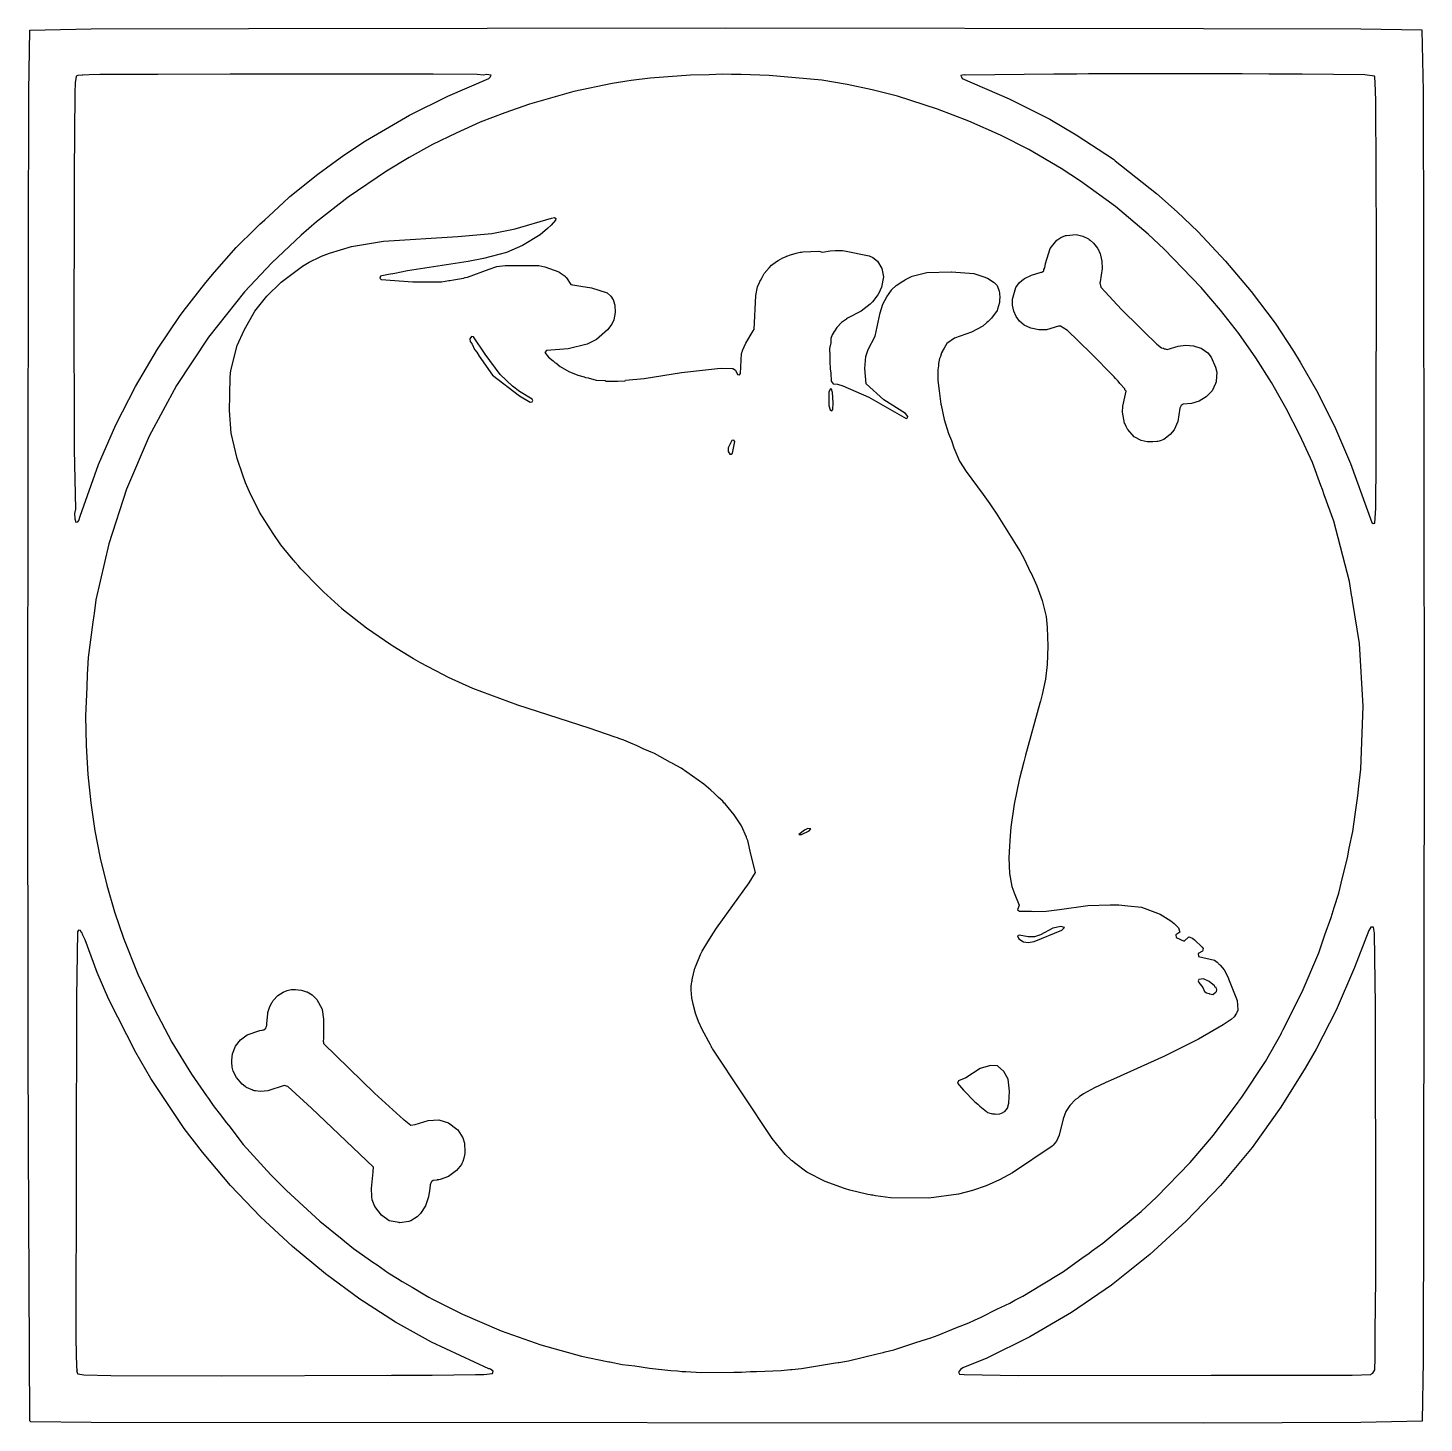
# Model space of a CAD drawing. Header units: millimetres. Extents: x 0 to 300, y 0 to 300.
import ezdxf

# ---------------------------------------------------------------- set-up
doc = ezdxf.new("R2010")
doc.units = ezdxf.units.MM
doc.layers.add('CUT', color=7, linetype='CONTINUOUS')

msp = doc.modelspace()

# ---------------------------------------------------------------- linework, layer by layer
at = {"layer": 'CUT'}
for points in [[(299.4814, 286.1547), (299.6034, 252.3576), (299.695, 149.9851), (299.6034, 47.6133), (299.4814, 13.8148), (299.2502, 0.7478), (286.1547, 0.4881), (252.3576, 0.3661), (13.8106, 0.4881), (0.8872, 0.671), (0.7022, 0.8321), (0.366, 59.9665), (0.3356, 81.66), (0.2745, 149.9844), (0.366, 252.3562), (0.4881, 286.1547), (0.7193, 299.2217), (13.8148, 299.4814), (47.6119, 299.6034), (149.9844, 299.695), (252.3562, 299.6034), (286.1547, 299.4814), (299.2217, 299.2502)], [(62.4749, 268.3431), (65.3568, 270.4917), (68.0508, 272.3976), (72.6569, 275.448), (82.1132, 280.9998), (90.3518, 285.0528), (99.1456, 288.8302), (99.3156, 289.0888), (99.409, 289.1444), (99.592, 289.5409), (98.6159, 289.6934), (97.9941, 289.5499), (96.6038, 289.6665), (87.174, 289.7582), (43.679, 289.7887), (28.159, 289.7211), (23.6995, 289.7277), (20.6957, 289.6886), (15.6807, 289.6668), (13.4029, 289.5936), (12.0438, 289.5759), (11.8789, 289.5447), (10.9869, 289.516), (10.6274, 289.3731), (10.618, 289.2138), (10.3956, 287.9561), (10.3333, 285.6644), (10.1808, 268.4614), (10.1954, 254.0624), (10.1503, 241.9857), (10.2113, 209.2233), (10.4475, 196.4092), (10.2761, 195.5273), (10.3066, 194.3987), (10.5506, 193.6361), (10.9472, 193.6971), (11.1912, 194.0326), (11.4656, 194.9217), (15.4457, 205.9954), (19.1516, 214.5404), (23.3557, 222.7963), (28.0593, 230.7695), (32.8158, 237.8055), (33.5475, 238.8279), (38.4065, 245.0789), (40.3106, 247.3129), (44.9194, 252.551), (48.995, 256.589), (50.0368, 257.5601), (51.0506, 258.5051), (51.935, 259.3295), (55.0702, 262.2519), (56.2985, 263.3498), (56.476, 263.4959)], [(190.6841, 17.6353), (193.0039, 18.3401), (193.8998, 18.69), (195.4968, 19.2138), (199.2476, 20.7787), (202.0763, 21.8835), (203.2562, 22.4511), (204.7091, 23.0573), (208.0951, 24.7792), (210.8772, 26.1177), (211.9414, 26.7352), (213.6468, 27.6024), (217.6779, 30.0635), (219.4338, 31.0823), (220.2002, 31.6034), (222.3404, 32.9101), (226.6129, 35.9641), (227.7878, 36.763), (228.3688, 37.2192), (230.79, 38.9499), (234.6779, 42.1729), (236.0333, 43.2372), (236.9143, 44.0269), (238.9956, 45.7523), (242.2901, 48.8027), (249.5196, 56.2457), (254.5222, 62.133), (259.3628, 68.6193), (259.8953, 69.3215), (259.9633, 69.424), (260.623, 70.3081), (265.6562, 77.9646), (269.0422, 83.9129), (269.0922, 84.0783), (269.5036, 84.7861), (273.5746, 92.8977), (277.1368, 101.2382), (278.4294, 105.1056), (279.7598, 108.8599), (280.3849, 110.9564), (281.4321, 114.0896), (282.1887, 117.3963), (283.237, 121.6702), (283.6355, 123.7203), (284.4492, 127.2773), (284.9793, 131.4372), (285.49, 134.9502), (285.6907, 137.0206), (286.1569, 140.6799), (286.615, 154.1792), (285.8212, 167.6124), (284.361, 176.8312), (284.2687, 177.4713), (284.2346, 177.6292), (283.7179, 180.8912), (280.3655, 193.8663), (278.2796, 199.5325), (277.9009, 200.6505), (277.5398, 201.542), (275.7358, 206.4425), (273.0353, 212.3289), (270.1339, 218.0703), (267.0063, 223.5967), (263.6156, 228.9425), (259.961, 234.1191), (256.0617, 239.1448), (251.8894, 244.017), (243.9708, 252.2396), (240.5272, 255.4696), (233.5354, 261.367), (225.9803, 266.8209), (221.8577, 269.5083), (214.9274, 273.6424), (208.8342, 276.6895), (202.0712, 279.6753), (195.3399, 282.295), (186.7544, 285.0354), (181.3346, 286.4364), (175.9444, 287.5636), (170.5065, 288.4495), (159.2084, 289.5147), (153.2376, 289.7277), (151.1434, 289.6984), (149.2698, 289.7575), (146.3462, 289.6314), (142.3447, 289.5756), (133.7558, 288.9364), (129.6316, 288.4172), (125.5497, 287.7772), (117.359, 286.0412), (107.8107, 283.3653), (102.5383, 281.5068), (97.2847, 279.46), (92.1408, 277.1465), (87.0523, 274.6475), (82.0589, 271.9069), (77.1536, 268.9816), (68.9341, 263.3492), (62.1504, 258.0562), (58.8509, 255.2149), (52.5756, 249.2741), (46.744, 243.0478), (38.9781, 233.3341), (32.1544, 223.01), (26.29, 212.1061), (21.4181, 200.7443), (17.6125, 189.018), (14.8729, 176.9568), (14.4818, 174.0743), (14.3915, 173.6402), (14.2296, 172.2152), (13.1992, 164.6209), (13.0846, 162.141), (12.9585, 161.0315), (12.9051, 158.2599), (12.6218, 152.1299), (12.7434, 145.7146), (13.108, 139.5174), (13.7473, 133.425), (14.63, 127.4565), (15.7907, 121.5611), (17.1921, 115.8049), (18.8674, 110.0798), (20.7871, 104.4136), (23.8647, 96.7062), (27.337, 89.306), (31.1465, 82.1153), (35.3798, 75.2029), (38.5747, 70.5787), (38.9804, 69.9726), (39.1274, 69.7787), (39.9974, 68.5196), (41.7957, 66.209), (42.8122, 64.8479), (43.2682, 64.3171), (43.3459, 64.2173), (46.4539, 60.1197), (52.3412, 53.6529), (55.6966, 50.2974), (62.8651, 43.7085), (67.633, 39.8296), (68.0805, 39.4574), (68.1924, 39.3744), (70.0641, 37.8518), (73.2767, 35.6055), (74.2199, 34.9063), (75.159, 34.2894), (77.5681, 32.6051), (79.5491, 31.4056), (80.5245, 30.7649), (82.6637, 29.5198), (85.3771, 27.8769), (86.2766, 27.4171), (87.0131, 26.9884), (91.5941, 24.6983), (93.4912, 23.7284), (101.7883, 20.1289), (110.2989, 17.1395), (118.9621, 14.7297), (124.5142, 13.6115), (124.8661, 13.5311), (125.0983, 13.4939), (127.7473, 12.9604), (130.4068, 12.6431), (133.5927, 12.1324), (138.1437, 11.6436), (139.5578, 11.5511), (140.5285, 11.4352), (141.3511, 11.4337), (144.6435, 11.2181), (151.6576, 11.2918), (152.4086, 11.2792), (152.9261, 11.3051), (153.337, 11.3094), (155.2406, 11.4072), (156.5431, 11.4047), (161.7898, 11.6488), (163.83, 11.8485), (163.9796, 11.8562), (164.116, 11.8765), (166.1519, 12.0758), (173.4738, 13.2703), (174.0278, 13.3528), (174.1585, 13.382), (176.2488, 13.723), (182.3857, 15.2189), (183.685, 15.509), (184.1281, 15.6436), (186.0101, 16.1024)], [(280.4625, 214.2432), (283.9052, 206.261), (288.4995, 193.5988), (288.7885, 193.3689), (289.1117, 193.4571), (289.3615, 196.655), (289.4532, 207.0605), (289.4837, 253.6062), (289.3617, 283.8926), (289.2442, 286.2331), (289.1198, 289.2576), (289.0922, 289.2599), (289.0868, 289.3665), (286.9948, 289.606), (273.5232, 289.7582), (266.4109, 289.7623), (260.6518, 289.8192), (227.7396, 289.8192), (225.2498, 289.7859), (220.2963, 289.7887), (201.3061, 289.5626), (201.0791, 289.6324), (200.3775, 289.5104), (200.408, 289.2054), (200.47, 289.1678), (200.6668, 288.8361), (210.7031, 284.4985), (219.4425, 280.0846), (225.0488, 276.7815), (233.0562, 271.5033), (233.478, 271.1998), (242.3287, 264.204), (246.7284, 260.2631), (251.1395, 256.0049), (257.1116, 249.6672), (262.6401, 243.1316), (267.7254, 236.331), (271.7049, 230.3213), (273.1468, 227.9673), (276.6035, 221.9307)], [(114.1332, 247.3552), (114.3716, 247.1914), (114.4306, 247.1508), (114.4407, 247.1439), (115.4667, 246.4387), (115.5232, 246.3844), (115.6594, 246.2256), (115.6823, 246.1989), (115.7122, 246.164), (115.8009, 246.0606), (116.7235, 244.6418), (117.0632, 244.5887), (117.1043, 244.5407), (118.8341, 244.3116), (121.1043, 243.9564), (124.2724, 242.9491), (124.5012, 242.8347), (125.3075, 242.1277), (125.765, 241.3866), (125.797, 241.3162), (125.8147, 241.2771), (125.8235, 241.2577), (125.8771, 241.1398), (126.155, 240.2444), (126.2183, 238.6434), (125.9393, 237.0905), (125.4892, 236.1158), (124.6012, 234.9428), (122.1989, 232.8487), (120.1758, 231.8184), (116.166, 230.8588), (111.4674, 230.5207), (111.1499, 230.0568), (111.9261, 229.0644), (112.9224, 228.2607), (113.3029, 227.9307), (113.4597, 227.8272), (114.4055, 227.0642), (116.2618, 225.9844), (118.1934, 225.1682), (119.5472, 224.8144), (119.8665, 224.7035), (120.4141, 224.5878), (122.1578, 224.1321), (124.01, 224.0469), (124.0285, 224.0448), (124.041, 224.0449), (124.2393, 223.8961), (126.5479, 223.9301), (126.6857, 223.9237), (126.7896, 223.9336), (128.3879, 223.9571), (128.4555, 224.0924), (132.4066, 224.4688), (140.4123, 225.7822), (148.173, 226.6506), (149.035, 226.7196), (151.4674, 226.5911), (151.9865, 226.2428), (152.4304, 225.3102), (152.8813, 225.2315), (153.099, 225.5608), (153.3405, 229.8501), (153.3771, 229.9633), (153.3887, 229.999), (153.4019, 230.0396), (153.4897, 230.3108), (153.5215, 230.4091), (153.5421, 230.4726), (154.252, 232.0454), (155.8225, 234.6884), (155.9926, 234.9676), (155.9929, 234.9751), (156.0229, 235.0256), (156.364, 242.2689), (156.713, 244.134), (157.1703, 245.0958), (157.2665, 245.2748), (157.3787, 245.4836), (157.7389, 246.1537), (158.1835, 246.9808), (159.2479, 248.2465), (159.7779, 248.7979), (160.8169, 249.5954), (161.1501, 249.8075), (162.2037, 250.3737), (162.7229, 250.6065), (162.8644, 250.6699), (162.9504, 250.7084), (163.0074, 250.734), (163.822, 251.0395), (165.0662, 251.3871), (165.8661, 251.5657), (165.9125, 251.5712), (165.914, 251.5713), (166.1906, 251.6037), (166.4595, 251.6351), (169.8878, 251.778), (170.7148, 251.59), (172.3184, 251.8793), (173.4035, 251.9245), (174.9899, 251.9244), (175.3638, 251.8926), (180.7108, 250.824), (181.5003, 250.4494), (182.4998, 249.6342), (183.3991, 248.0998), (183.727, 246.314), (183.3302, 244.0735), (183.07, 243.4095), (183.0501, 243.3639), (182.5356, 242.4405), (181.3865, 240.9442), (180.8883, 240.4436), (178.9658, 238.9484), (176.0623, 237.4188), (175.8372, 237.257), (175.8276, 237.252), (175.8157, 237.2415), (174.7823, 236.4984), (173.7477, 235.4334), (173.2326, 234.6155), (173.2194, 234.6003), (173.2123, 234.5834), (172.7605, 233.866), (172.4861, 233.0352), (172.4363, 232.1503), (172.1879, 230.9276), (172.2346, 229.2742), (172.2191, 227.6187), (172.2968, 227.0672), (172.3104, 226.5843), (172.4609, 225.597), (172.5197, 223.9154), (172.9482, 223.3137), (173.879, 223.2779), (175.05, 222.93), (180.6079, 220.4868), (188.6049, 215.9192), (188.9132, 216.0429), (189.0139, 216.3595), (188.5119, 216.9506), (183.847, 219.9105), (180.0695, 223.3088), (179.7605, 226.6506), (179.9807, 229.1954), (180.4763, 230.7135), (181.9428, 233.5897), (183.0393, 238.5862), (183.6409, 240.391), (184.4578, 242.0319), (185.4623, 243.4363), (185.5053, 243.4832), (186.4785, 244.4062), (187.4962, 245.0716), (187.5723, 245.1214), (188.3919, 245.6573), (188.4842, 245.7176), (189.9259, 246.3988), (193.0486, 247.194), (198.2778, 247.3784), (198.2996, 247.3787), (198.3133, 247.3789), (198.3349, 247.3791), (198.3507, 247.3793), (203.1145, 247.0134), (205.0385, 246.3489), (206.1017, 245.9701), (207.4743, 245.0876), (207.6854, 244.8652), (207.6982, 244.8517), (207.7071, 244.8424), (207.7707, 244.7753), (208.1081, 244.4041), (208.5552, 243.1875), (208.6441, 242.8144), (208.6768, 241.7492), (208.6579, 241.4073), (208.6579, 241.407), (208.6569, 241.3939), (208.6117, 240.7575), (208.2173, 239.3665), (208.1132, 239.0763), (208.112, 239.073), (208.112, 239.0729), (206.9227, 237.3907), (206.2496, 236.758), (206.2292, 236.7388), (206.2076, 236.7185), (205.9494, 236.4758), (205.0503, 235.6872), (202.6346, 234.4447), (198.9845, 233.1378), (197.3637, 231.9608), (196.8043, 231.0124), (196.3497, 230.2827), (196.3254, 230.2006), (196.2117, 230.0079), (195.9544, 229.1761), (195.738, 228.7479), (195.5524, 227.6661), (195.5475, 227.2106), (195.432, 226.3568), (195.432, 224.1041), (195.6556, 222.3088), (195.6777, 221.8547), (196.0741, 218.9487), (196.0969, 218.7652), (196.1021, 218.7435), (196.1038, 218.731), (196.8021, 215.6697), (197.7335, 212.6651), (198.3302, 211.1866), (198.863, 209.5794), (200.0698, 206.7718), (201.4683, 204.5191), (205.1088, 199.598), (205.8247, 198.5772), (206.5384, 197.5596), (207.1112, 196.7428), (207.8995, 195.6189), (212.2394, 188.731), (213.0411, 187.3795), (213.9474, 185.7617), (215.3106, 182.8826), (215.3257, 182.8507), (216.0835, 181.2502), (216.6804, 179.9895), (217.2475, 178.4406), (217.8163, 176.8164), (218.63, 173.413), (218.8887, 171.0834), (218.9811, 167.0613), (218.8888, 163.113), (218.5204, 159.9386), (217.776, 156.6555), (217.4502, 155.2739), (217.3208, 154.7991), (214.2481, 143.6849), (213.8873, 142.2017), (212.8434, 138.3716), (211.7799, 133.1453), (211.0789, 128.2071), (210.9612, 126.3928), (210.8383, 125.2805), (210.8166, 124.1624), (210.6539, 121.6545), (210.8044, 118.2909), (211.2625, 115.5199), (211.7306, 114.3245), (211.7408, 114.2763), (211.7951, 114.16), (212.8407, 111.49), (212.4931, 110.4855), (212.9083, 110.2031), (215.5272, 110.2034), (215.9304, 110.1125), (218.6439, 110.1741), (221.5368, 110.5847), (227.6077, 111.3931), (232.4037, 111.5496), (234.2368, 111.5763), (236.1822, 111.3658), (239.0906, 111.0246), (243.1014, 109.5172), (245.3485, 108.1546), (246.0656, 107.5459), (247.0188, 106.649), (247.3455, 105.6825), (246.4916, 105.1245), (246.5505, 104.5812), (248.2296, 103.7492), (249.279, 104.6739), (250.0064, 104.4147), (250.4873, 104.0761), (252.0893, 102.4721), (252.3137, 102.1813), (252.1659, 101.6373), (251.2491, 101.0859), (251.3431, 100.4547), (254.7455, 99.6836), (255.328, 99.2295), (255.575, 98.9823), (255.6965, 98.8606), (255.8193, 98.7377), (255.9795, 98.5773), (256.8151, 97.5824), (257.7379, 95.7888), (257.7833, 95.6869), (259.6336, 91.0224), (259.7341, 89.009), (259.7308, 88.995), (259.7305, 88.9935), (259.7281, 88.9836), (259.7266, 88.9769), (259.5203, 88.463), (259.4452, 88.3357), (258.9502, 87.5171), (258.3434, 86.9518), (256.6396, 85.8051), (251.2908, 82.7491), (243.9933, 79.1157), (233.0622, 74.1716), (231.4217, 73.44), (231.2661, 73.3592), (228.9792, 72.3249), (226.6779, 71.0044), (225.7502, 70.3338), (225.598, 70.2445), (225.437, 70.1074), (224.9557, 69.7594), (223.7265, 68.527), (222.8846, 67.2248), (222.2685, 65.6712), (221.4623, 62.1338), (220.8621, 60.8491), (220.1268, 59.9582), (220.0393, 59.8634), (219.9552, 59.7724), (211.4235, 54.0759), (208.6602, 52.5576), (205.8103, 51.2692), (202.8621, 50.2539), (199.8233, 49.4485), (193.4495, 48.6234), (185.23, 48.6845), (182.0336, 49.1448), (181.4919, 49.2455), (181.1943, 49.3008), (180.8838, 49.3585), (180.4378, 49.4414), (176.5662, 50.3411), (175.5892, 50.627), (175.4268, 50.6746), (175.3988, 50.6828), (175.391, 50.6851), (171.2275, 52.2081), (167.3372, 54.1868), (164.6774, 56.1817), (164.1639, 56.609), (164.0439, 56.7088), (163.9413, 56.7942), (163.878, 56.8468), (162.6939, 58.0055), (159.9173, 61.4535), (147.151, 80.5716), (147.1259, 80.6156), (147.0463, 80.7636), (146.8764, 81.0796), (146.6449, 81.51), (144.8558, 84.8363), (144.0902, 86.5089), (143.5597, 87.8895), (143.5557, 87.9016), (143.4965, 88.079), (143.4632, 88.179), (143.4226, 88.3007), (142.9086, 90.2534), (142.665, 91.6149), (142.5471, 93.3451), (142.5461, 94.15), (142.5805, 94.5288), (142.5982, 94.6384), (142.6593, 95.0185), (142.6953, 95.2423), (142.7287, 95.4503), (142.7837, 95.7926), (143.3144, 97.9531), (143.3456, 98.0494), (143.358, 98.088), (143.3692, 98.1223), (143.4085, 98.2439), (144.5365, 100.9007), (144.8768, 101.6037), (146.065, 103.6104), (147.2742, 105.5586), (147.9702, 106.5672), (154.9438, 116.2547), (156.2953, 118.5175), (155.3001, 122.4415), (154.6691, 125.3523), (154.4145, 125.9336), (154.4056, 125.9686), (154.3658, 126.0448), (153.2779, 128.5285), (151.7496, 130.8378), (149.7859, 133.201), (149.5107, 133.4724), (149.2703, 133.7725), (148.3664, 134.6008), (147.4517, 135.5029), (146.7052, 136.1232), (145.2564, 137.4509), (140.3693, 140.8479), (138.5294, 141.8598), (138.4218, 141.9259), (138.0794, 142.1073), (134.6236, 144.0077), (132.2492, 145.0406), (130.9043, 145.6711), (129.552, 146.214), (128.0539, 146.8657), (127.0292, 147.2268), (126.7218, 147.3502), (126.1918, 147.5219), (120.6279, 149.4828), (105.3478, 154.3933), (95.6736, 157.9944), (90.4553, 160.3497), (89.2632, 160.9608), (84.486, 163.4456), (82.9495, 164.3607), (78.51, 167.0568), (78.0928, 167.3379), (72.8782, 170.9481), (67.6307, 175.0963), (67.6302, 175.0966), (67.6294, 175.0973), (67.6272, 175.0993), (67.5876, 175.1343), (63.6744, 178.6997), (62.7912, 179.5477), (62.2053, 180.1103), (59.3473, 183.0668), (58.8244, 183.6164), (58.2, 184.3375), (57.6054, 185.0432), (57.3508, 185.3453), (57.1998, 185.5245), (56.8044, 185.9938), (54.5326, 188.7691), (52.8411, 191.2113), (49.9072, 195.8114), (47.7904, 200.1335), (46.9376, 202.1245), (46.3634, 203.7222), (45.1573, 207.2948), (43.8701, 212.7149), (43.5293, 217.5844), (43.5588, 220.8887), (43.6362, 224.8689), (43.7737, 226.2287), (45.1634, 231.5451), (46.6273, 234.8743), (48.9552, 238.9346), (51.5176, 242.1681), (54.5985, 245.1575), (59.1921, 248.6027), (60.6171, 249.4194), (62.9635, 250.582), (63.231, 250.7062), (64.9423, 251.3472), (69.6956, 252.831), (76.5195, 253.9081), (92.4417, 254.9451), (99.7375, 255.6137), (104.769, 256.5594), (112.5504, 258.9003), (113.2081, 259.0018), (113.4888, 258.8226), (113.4525, 258.4176), (112.478, 257.3513), (111.6884, 256.6492), (110.1079, 255.3223), (106.315, 252.9976), (102.9165, 251.5455), (97.9564, 250.2407), (94.6792, 249.5753), (81.6567, 247.543), (78.993, 247.0312), (77.5875, 246.8141), (76.166, 246.488), (75.887, 246.4344), (75.7233, 245.9956), (76.0609, 245.7184), (82.7954, 245.2449), (88.9806, 245.2138), (90.5589, 245.4784), (90.7273, 245.4885), (91.5203, 245.6396), (93.6911, 246.0036), (94.0107, 246.1145), (94.5363, 246.2147), (99.2172, 247.9209), (100.8234, 248.4781), (102.6441, 248.6922), (109.8168, 248.6922), (111.1561, 248.4377)], [(221.6904, 235.7366), (221.4919, 235.6953), (221.2812, 235.7258), (218.7484, 234.9424), (217.0845, 234.9155), (215.3885, 235.2667), (213.9254, 235.9554), (212.9503, 236.7727), (212.2141, 237.7944), (211.7191, 238.9346), (211.4256, 240.2232), (211.4253, 241.5176), (212.1692, 244.0354), (212.8421, 244.9713), (213.4292, 245.5002), (214.0076, 245.9538), (215.488, 246.6324), (217.5589, 247.2627), (217.5608, 247.2642), (217.5642, 247.2651), (217.5726, 247.2704), (217.6986, 247.2997), (218.1218, 247.5898), (218.1578, 247.8328), (218.3273, 248.2199), (218.4878, 249.1403), (219.5153, 252.3863), (220.9239, 254.1329), (221.7971, 254.7554), (222.8018, 255.1506), (222.9883, 255.1843), (225.0813, 255.3422), (226.5279, 255.0031), (227.7316, 254.437), (227.7782, 254.4014), (227.7814, 254.399), (227.8917, 254.3148), (228.1085, 254.1493), (228.8329, 253.5361), (229.6779, 252.4069), (229.7053, 252.3697), (230.2127, 251.2104), (230.2959, 250.9268), (230.5707, 249.637), (230.6332, 248.0462), (230.2099, 245.2079), (230.2067, 245.1896), (230.207, 245.1883), (230.1762, 244.9814), (230.4034, 244.0548), (234.781, 239.2974), (238.6659, 235.4737), (239.39, 234.7496), (239.5586, 234.595), (242.3799, 231.8182), (243.3812, 231.0759), (243.778, 230.9561), (244.004, 230.8168), (244.1404, 230.8466), (244.6147, 230.7034), (246.9254, 231.4246), (248.5173, 231.639), (250.2696, 231.4874), (251.811, 230.9996), (251.8603, 230.976), (253.3385, 229.9499), (254.0412, 229.0657), (254.9982, 226.9427), (255.2202, 225.8155), (255.1113, 223.9071), (255.1036, 223.8806), (255.0943, 223.8487), (255.0714, 223.7697), (254.9569, 223.3749), (254.2191, 221.8625), (252.9847, 220.5444), (251.4878, 219.6281), (249.7943, 219.0892), (248.054, 218.9392), (247.5822, 218.6965), (247.2866, 218.1143), (246.8894, 215.2567), (246.0794, 213.4955), (245.208, 212.4895), (243.8828, 211.4214), (243.0766, 211.0954), (242.8624, 211.0477), (242.6118, 210.992), (242.4821, 210.9631), (242.3956, 210.9439), (241.5085, 210.8685), (240.7131, 210.9057), (240.4443, 210.9183), (240.4398, 210.9185), (240.3049, 210.9249), (238.9943, 211.1707), (237.4959, 211.986), (236.1536, 213.5231), (236.085, 213.641), (236.0041, 213.7799), (235.8424, 214.0578), (235.7701, 214.1818), (235.4874, 214.8038), (235.4755, 214.8358), (235.4726, 214.8436), (235.4658, 214.8622), (235.4618, 214.8729), (235.0039, 217.2385), (235.0699, 218.5146), (235.7876, 221.7294), (235.5108, 222.0769), (235.4913, 222.2252), (234.4803, 223.3698), (234.0553, 223.9031), (233.5087, 224.4698), (233.1971, 224.8226), (232.2818, 225.742), (229.0867, 229.0549), (224.8751, 233.2356), (223.8517, 234.1155), (223.1903, 234.7694), (222.8823, 234.9681), (222.6809, 235.1578), (221.7235, 235.7355), (221.706, 235.7266)], [(95.8652, 233.3882), (95.4077, 233.4541), (95.034, 232.9546), (95.1536, 232.4513), (95.5211, 231.8432), (96.0535, 230.668), (96.5645, 230.1162), (97.0824, 229.2591), (99.8797, 225.2236), (105.6754, 220.724), (107.9682, 219.3934), (108.4208, 219.4694), (108.53, 219.7797), (108.3927, 220.0402), (105.7091, 221.6711), (104.1687, 222.84), (101.5523, 225.3605), (98.3266, 229.6874)], [(172.3137, 217.7648), (172.6798, 217.5513), (172.8933, 217.8258), (172.9848, 219.29), (172.8018, 221.4863), (172.5883, 222.1574), (172.3747, 222.2794), (172.0392, 221.6388), (172.0087, 218.7104)], [(151.8782, 210.942), (151.6423, 211.2601), (151.2213, 211.1825), (150.4753, 209.605), (150.4659, 208.8189), (150.8293, 208.2188), (151.1229, 208.2168), (151.348, 208.4554)], [(166.823, 127.5948), (165.6333, 126.6491), (166.1824, 126.6491), (167.8296, 127.4422), (168.1652, 127.8693), (167.5551, 127.8998)], [(78.2819, 10.6148), (86.9936, 10.6383), (96.2963, 10.7605), (96.5313, 10.7809), (98.0363, 10.7946), (99.9276, 11.0082), (100.0801, 11.4962), (99.47, 11.9538), (99.2372, 11.9779), (99.1412, 12.0357), (86.8496, 17.7095), (79.0877, 22.0477), (71.4602, 26.9489), (64.0996, 32.3557), (56.9831, 38.2514), (50.1719, 44.6054), (43.7433, 51.3692), (37.6952, 58.4854), (33.8139, 63.5577), (26.6571, 74.2926), (23.3882, 79.8536), (17.624, 91.2294), (15.1419, 97.0211), (12.5174, 104.0386), (12.0486, 105.0199), (11.8322, 105.6118), (11.7209, 105.706), (11.5479, 106.068), (11.1229, 106.1267), (10.902, 105.797), (10.6993, 91.6887), (10.5468, 18.4254), (10.6983, 12.318), (10.821, 11.6292), (10.6726, 11.6183), (10.8862, 11.0387), (10.9285, 11.0256), (10.9445, 10.9357), (12.2501, 10.6986), (18.0243, 10.5468), (41.848, 10.5163), (77.3977, 10.6124), (77.9341, 10.6116)], [(289.3312, 31.354), (289.3226, 39.4767), (289.3312, 41.239), (289.2702, 89.9529), (289.0879, 105.4969), (288.8195, 106.7469), (288.2891, 106.7695), (287.8772, 106.0145), (284.7613, 98.0752), (280.8264, 88.9853), (276.5814, 80.5859), (274.2234, 76.4819), (268.9761, 68.1228), (262.8109, 59.5152), (256.0113, 51.3373), (248.6995, 43.6904), (240.8808, 36.5423), (232.6421, 29.9881), (224.0513, 24.0782), (215.1314, 18.8533), (205.9498, 14.3229), (200.7687, 12.2047), (200.2554, 11.8706), (199.8383, 11.2945), (200.0799, 10.8877), (201.0692, 10.7902), (212.6723, 10.6078), (254.0278, 10.6683), (284.2637, 10.6421), (288.2902, 10.7641), (288.4094, 10.9056), (288.4213, 10.9064), (288.7219, 11.0959), (289.1169, 11.827), (289.1717, 14.3131), (289.1785, 14.3952), (289.1819, 14.7776), (289.2091, 16.0106), (289.2278, 19.8722)], [(221.7608, 106.8825), (220.0831, 106.5164), (217.4598, 105.1133), (216.1176, 104.6862), (214.7754, 104.6557), (212.8842, 105.0827), (212.5181, 104.8997), (212.7621, 104.2591), (213.7993, 103.588), (214.7754, 103.466), (216.0566, 103.7101), (222.0354, 106.1504), (222.5845, 106.6995)], [(56.7387, 93.3804), (57.0985, 93.4151), (57.5763, 93.3806), (57.6666, 93.3741), (58.2125, 93.3346), (58.9384, 93.2822), (60.0176, 92.9072), (60.1317, 92.8627), (61.2221, 92.2241), (62.2037, 91.2742), (63.3436, 89.2019), (63.3796, 89.1109), (63.654, 87.0078), (63.68, 82.941), (63.6229, 82.2276), (63.685, 82.165), (63.6873, 81.806), (74.5981, 71.1646), (80.0802, 66.1088), (80.7558, 65.5829), (80.8244, 65.5194), (80.9909, 65.3999), (82.3812, 64.3177), (83.304, 64.4009), (86.1157, 65.3005), (88.393, 65.424), (90.5073, 64.8199), (92.2873, 63.456), (92.4402, 63.2905), (92.4416, 63.289), (93.5517, 61.5655), (93.9142, 60.4081), (93.9863, 58.5468), (93.9746, 58.2399), (93.7452, 57.1916), (93.5355, 56.4703), (93.414, 56.2074), (93.3409, 56.0491), (93.3324, 56.0307), (93.2442, 55.8399), (92.1872, 54.5236), (90.4707, 53.2984), (88.7082, 52.6273), (88.3807, 52.5756), (88.3107, 52.5645), (88.0543, 52.524), (87.9349, 52.5051), (87.2816, 52.437), (87.184, 52.3864), (87.1786, 52.3856), (87.169, 52.3787), (86.8875, 52.2328), (86.8399, 52.1409), (86.7617, 52.0844), (86.5262, 51.5175), (86.4579, 50.7042), (86.1863, 48.9189), (85.5448, 46.9646), (84.4843, 45.3006), (83.7751, 44.587), (82.3894, 43.7562), (81.9572, 43.6202), (80.046, 43.3584), (79.8564, 43.3888), (79.7224, 43.4103), (79.493, 43.4471), (79.0405, 43.5198), (77.7602, 43.7601), (76.1187, 44.9838), (74.6823, 46.82), (74.122, 48.276), (73.9974, 48.9845), (73.9508, 50.7268), (74.3347, 54.263), (74.3082, 54.33), (74.4109, 55.2462), (61.0749, 67.9584), (55.9996, 72.553), (55.2371, 72.791), (51.7487, 71.6242), (50.1381, 71.5251), (49.061, 71.6144), (48.8724, 71.645), (48.7007, 71.7108), (48.659, 71.7267), (48.6055, 71.7472), (48.5361, 71.7738), (47.1201, 72.3916), (47.0545, 72.434), (47.0088, 72.4635), (46.9757, 72.4849), (46.8552, 72.5628), (46.2182, 73.0545), (44.9879, 74.4974), (44.3223, 75.8676), (44.0967, 76.7389), (44.0766, 76.8755), (44.0203, 77.6306), (44.0092, 77.7785), (43.9973, 77.9382), (43.9735, 78.2574), (44.1467, 79.6028), (44.7822, 81.2183), (45.8581, 82.6058), (47.324, 83.6663), (50.0292, 84.5686), (50.5426, 84.648), (50.6944, 84.7233), (50.942, 84.7695), (51.0638, 84.9066), (51.1074, 84.9282), (51.2449, 84.974), (51.4652, 85.5545), (51.4757, 85.6755), (51.4904, 85.7157), (51.5143, 86.1208), (51.6928, 88.1812), (51.7419, 88.3682), (51.7463, 88.3851), (51.7572, 88.4265), (51.8819, 88.9018), (52.1409, 89.7411), (52.6459, 90.6658), (52.6682, 90.7043), (52.6937, 90.7482), (52.7029, 90.7642), (52.858, 91.0316), (53.8388, 92.0826), (54.9904, 92.8533), (55.865, 93.1837)], [(254.9203, 93.8603), (254.7316, 94.1431), (253.6319, 95.1332), (252.4104, 95.6611), (251.4016, 95.5263), (251.2461, 95.2318), (251.3574, 94.8881), (252.2133, 93.8299), (252.6005, 92.9726), (253.058, 92.6676), (253.59, 92.5308), (253.661, 92.4677), (254.3978, 92.3157), (254.8071, 92.6608), (254.9798, 92.7286), (255.0213, 92.8413), (255.1953, 92.988), (255.2352, 93.3883), (255.159, 93.5025), (255.1018, 93.8267)], [(210.6295, 69.0003), (210.7523, 71.5473), (210.4911, 74.1269), (209.5998, 75.8229), (208.2416, 76.9813), (206.6985, 77.0825), (204.483, 76.4698), (201.3856, 74.4514), (199.8139, 73.7921), (199.6426, 73.2635), (200.9528, 71.7684), (203.3654, 69.3254), (204.0106, 68.7734), (204.4154, 68.3661), (205.8208, 67.2246), (206.0606, 67.0194), (207.1132, 66.7), (207.5851, 66.7007), (207.778, 66.6453), (208.7353, 66.6798), (209.4588, 67.0163), (209.4575, 67.0942), (209.792, 67.2469), (210.3767, 67.9332)]]:
    msp.add_lwpolyline(points, close=True, dxfattribs=at)

doc.saveas('drawing.dxf')
